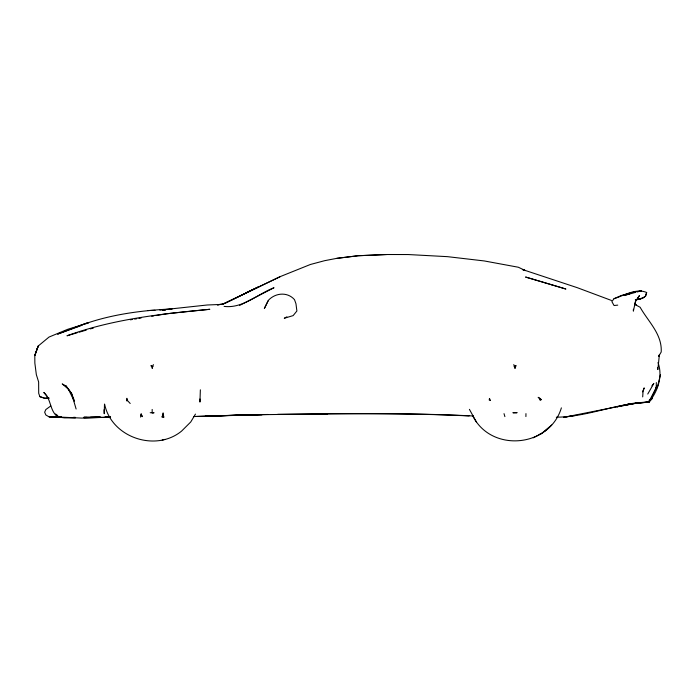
<?xml version="1.0" encoding="UTF-8"?>
<svg xmlns="http://www.w3.org/2000/svg" width="696" height="696" viewBox="0 0 696 696"><rect width="100%" height="100%" fill="white"/><g stroke="black" fill="none" stroke-linecap="round" stroke-linejoin="round"><path stroke-width="1.04" d="M199.952 398.973L199.943 402.07L200.361 389.821M633.377 309.259L633.369 311.129L635.404 301.794L639.476 295.539L637.345 298.549M525.906 416.556L525.958 413.615M656.337 382.556L656.224 387.872L649.055 401.383L649.542 399.46M104.487 404.28L104.243 413.737L104.043 409.718M163.09 413.694L163.804 417.121L162.229 416.721L163.125 412.85M642.695 396.903L643.052 391.23L644.2 387.889L642.608 391.857M140.54 417.095L141.192 413.615L142.088 416.686M634.787 304.813L635.404 301.794M657.972 362.572C663.07 375.988 657.755 391.761 648.837 402.157L637.153 403.071L623.138 405.646M657.207 387.776L660.53 374.587M617.743 305.126L614.055 305.527L611.862 301.612L614.011 298.697C624.06 295.556 636.231 287.874 646.654 292.494L645.61 296.113L642.486 298.253L636.283 299.828M646.654 292.494L645.505 296.2L642.486 298.253L636.188 299.828M152.093 368.341L153.364 364.6M516.058 365.626L515.014 368.167L514.213 366.392L515.745 365.774M651.421 398.042L657.059 385.793L655.98 387.524M195.454 414.103L190.756 421.959L181.63 431.059C155.617 452.443 111.395 437.497 104.617 404.159M561.385 407.865C549.448 447.615 491.158 452.896 472.706 415.756M268.108 300.959L264.35 308.519L268.238 300.472C275.251 292.738 287.474 291.633 294.504 299.654L295.965 303.752L296.887 310.999L293.138 315.61L284.281 318.255L286.856 316.845M658.616 356.308L659.373 354.829L657.859 369.541L657.476 367.61M647.741 394.049L653.831 383.435L651.9 385.845M658.738 356.204L661.2 352.011C662.279 334.141 648.115 321.526 640.146 307.275L634.691 304.343M648.837 402.157L652.413 398.469M545.055 431.007L551.684 425.004M533.258 437.827L541.88 433.269L549.562 426.9M50.773 405.959L45.823 409.57L44.666 412.223L45.832 414.973L49.251 416.965L60.508 417.061M539.739 434.356L541.88 433.269M611.506 300.472L577.271 287.683L522.383 269.5L525.393 270.596L518.346 267.238L484.285 260.948L447.476 256.659L408.265 254.545L386.941 254.51L358.127 255.719L336.751 258.355L324.667 260.678L310.373 264.489L280.531 276.486L222.389 304.37L207.208 304.996L159.863 310.111M239.641 305.413L274.015 287.735C257.52 294.051 242.843 308.711 224.103 306.397M222.389 304.37L280.531 276.486M245.679 292.903L258.912 286.709L224.86 303.395L217.404 304.9L219.397 304.691M614.011 298.697L621.223 295.539L632.873 292.337L641.416 290.858L637.362 291.894M75.603 327.337C106.218 315.01 139.365 310.459 172.164 308.937L169.032 309.311M87.418 322.779L57.585 334.132L81.093 325.606M627.218 294.486L629.915 293.512L624.147 295.53L635.335 292.416M84.39 324.145L67.703 329.304L49.016 337.064L38.271 345.973L34.8 355.517L34.861 363.112L36.331 374.596L38.637 381.982L38.698 393.292L39.889 396.659L44.979 398.373L48.92 398.19M77.143 332.792L66.973 335.785C112.778 319.142 161.594 313.818 209.835 309.294L166.692 313.748L156.017 315.532M79.179 332.192L86.304 330.095M90.376 328.895L93.429 327.999M162.185 440.09L164.752 439.402M85.373 323.84L88.392 323.083M636.266 299.628L641.416 298.358L635.387 299.828M625.982 404.68L616.943 406.829L638.284 402.723M635.352 299.819L642.486 298.253L636.101 299.619M575.696 415.373L563.838 417.313L633.908 403.402L627.696 404.193L649.063 402.036C617.622 402.862 587.737 417.043 556.322 417.182M130.378 319.812L132.518 319.455M134.65 319.099L136.79 318.742M138.922 318.385L141.062 318.029M151.745 316.245L153.877 315.888M630.045 403.81L633.169 403.332M635.257 403.019L637.345 402.697M39.889 396.659L45.057 398.347L48.703 397.808M336.751 258.355L358.301 255.736L386.941 254.51M162.76 310.077L165.892 309.694M44.979 398.373L48.964 398.182M634.952 403.193L649.063 402.036M110.568 417.174L81.684 418.087L57.855 416.991C49.459 410.849 51.469 398.982 43.787 392.457L46.902 396.12M563.873 417.287L565.422 417.217M83.964 417.852L110.368 417.174M238.571 415.181L194.341 416.521M240.746 415.094L267.873 414.477M147.587 310.546L155.025 310.312M162.455 310.085L165.639 309.981M99.815 417.174L90.367 417.391L101.024 417.235L83.946 417.365M75.299 417.409L73.271 417.443L75.412 417.426M277.652 414.337C341.466 413.633 405.342 412.858 469.104 415.938M87.078 417.356L83.877 417.313L99.702 417.209M193.619 416.547L250.499 414.72L262.131 414.668L205.207 416.251L250.36 414.807L327.625 413.876L312.165 413.876C365.896 413.459 419.662 413.293 473.323 415.982M49.251 416.965L61.248 417.026M110.194 417.104L104.879 417.13L110.264 417.113M75.359 417.913L64.511 417.87L57.855 416.991M150.197 412.719L154.077 412.763L152.172 413.059L152.172 409.431M59.299 416.678L61.413 416.774M161.829 416.939L163.804 417.121M151.076 365.896L152.929 366.357M634.613 304.335L636.535 304.892M64.806 385.349L62.214 383.922L68.382 389.142L71.531 393.37L74.168 400.2M140.662 414.955L142.358 416.147M55.497 413.99L57.777 415.608M126.481 399.478L130.204 403.489M476.386 421.976L469.4 409.335M151.084 365.618L152.459 368.097M74.289 401.227L68.382 389.142L65.685 385.558L71.531 393.37L76.116 409.013M513.787 364.6L515.049 368.349M504.017 413.633L504.887 416.617M126.898 398.277L127.151 399.974M126.881 398.86L126.898 401.026M489.479 398.469L489.21 399.991L490.436 400.513L489.479 398.469M540.331 398.782L540.009 399.974L541.236 399.643L539.983 398.312L540.174 399.991L541.236 399.643L538.147 397.329L540.331 398.782M37.123 348.774L34.8 355.517L38.271 345.973L37.123 348.774M516.954 412.719L513.074 412.763L516.954 412.719M551.589 284.734L525.558 277.025L565.918 289.04L551.589 284.734"/></g></svg>
